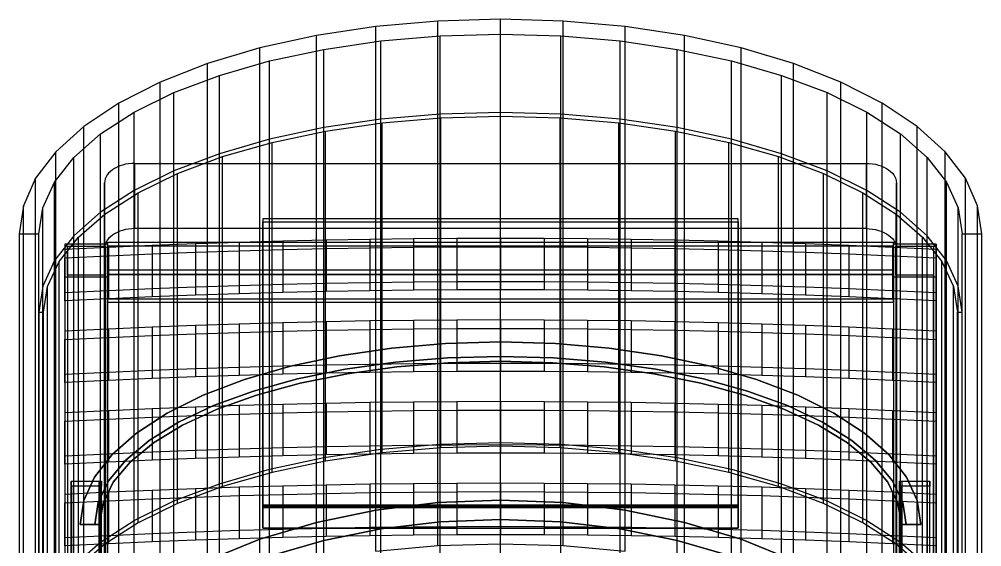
# Model space of a CAD drawing. Header units: millimetres. Extents: x -435 to 425, y 6 to 1155.
# Drawn here: x -395 to 395, y 722 to 1155 of the extents above; entities that cross this region are included whole.
import ezdxf

# ---------------------------------------------------------------- set-up
doc = ezdxf.new("R2010")
doc.units = ezdxf.units.MM
for name, color, linetype in [('C1', 7, 'Continuous'), ('C2', 7, 'Continuous'), ('D21', 7, 'Continuous'), ('D22', 7, 'Continuous'), ('D23', 7, 'Continuous'), ('EH0', 7, 'Continuous'), ('EH3', 7, 'Continuous'), ('R010', 7, 'Continuous'), ('R011', 7, 'Continuous'), ('R020', 7, 'Continuous'), ('R1000', 7, 'Continuous'), ('R1001', 7, 'Continuous'), ('R1002', 7, 'Continuous'), ('R1003', 7, 'Continuous'), ('R200', 7, 'Continuous'), ('T00', 7, 'Continuous'), ('T01', 7, 'Continuous')]:
    doc.layers.add(name, color=color, linetype=linetype)

msp = doc.modelspace()

# ---------------------------------------------------------------- linework, layer by layer
at = {"layer": 'C1'}
for points in [[(0, 1154.89), (-51.56, 1153.38)], [(0, 724.22), (0, 1154.89)], [(51.56, 1153.38), (0, 1154.89)], [(-102.23, 1148.88), (-151.16, 1141.47)], [(-51.56, 1153.38), (-102.23, 1148.88)], [(-102.23, 718.21), (-102.23, 1148.88)], [(-51.56, 722.71), (-51.56, 1153.38)], [(51.56, 722.71), (51.56, 1153.38)], [(102.23, 1148.88), (51.56, 1153.38)], [(102.23, 718.21), (102.23, 1148.88)], [(151.16, 1141.47), (102.23, 1148.88)], [(-151.16, 1141.47), (-197.5, 1131.28)], [(-151.16, 710.81), (-151.16, 1141.47)], [(-98.09, 1137.04), (-49.47, 1141.23)], [(-49.47, 1141.23), (0, 1142.63)], [(-49.47, 710.56), (-49.47, 1141.23)], [(0, 711.96), (0, 1142.63)], [(0, 1142.63), (49.47, 1141.23)], [(49.47, 710.56), (49.47, 1141.23)], [(49.47, 1141.23), (98.09, 1137.04)], [(151.16, 710.81), (151.16, 1141.47)], [(197.5, 1131.28), (151.16, 1141.47)], [(-197.5, 1131.28), (-240.46, 1118.48)], [(-197.5, 700.61), (-197.5, 1131.28)], [(-189.5, 1120.67), (-145.04, 1130.15)], [(-145.04, 1130.15), (-98.09, 1137.04)], [(-145.04, 699.48), (-145.04, 1130.15)], [(-98.09, 706.38), (-98.09, 1137.04)], [(98.09, 706.38), (98.09, 1137.04)], [(98.09, 1137.04), (145.04, 1130.15)], [(145.04, 699.48), (145.04, 1130.15)], [(145.04, 1130.15), (189.5, 1120.67)], [(197.5, 700.61), (197.5, 1131.28)], [(240.46, 1118.48), (197.5, 1131.28)], [(-240.46, 1118.48), (-279.31, 1103.28)], [(-240.46, 687.81), (-240.46, 1118.48)], [(-230.72, 1108.75), (-189.5, 1120.67)], [(-189.5, 690), (-189.5, 1120.67)], [(189.5, 690), (189.5, 1120.67)], [(189.5, 1120.67), (230.72, 1108.75)], [(240.46, 687.81), (240.46, 1118.48)], [(279.31, 1103.28), (240.46, 1118.48)], [(-267.99, 1094.61), (-230.72, 1108.75)], [(-230.72, 678.08), (-230.72, 1108.75)], [(230.72, 678.08), (230.72, 1108.75)], [(230.72, 1108.75), (267.99, 1094.61)], [(-279.31, 1103.28), (-313.37, 1085.95)], [(-279.31, 672.61), (-279.31, 1103.28)], [(279.31, 672.61), (279.31, 1103.28)], [(313.37, 1085.95), (279.31, 1103.28)], [(-300.68, 1078.49), (-267.99, 1094.61)], [(-267.99, 663.95), (-267.99, 1094.61)], [(267.99, 663.95), (267.99, 1094.61)], [(267.99, 1094.61), (300.68, 1078.49)], [(-313.37, 1085.95), (-342.08, 1066.79)], [(-313.37, 655.29), (-313.37, 1085.95)], [(313.37, 655.29), (313.37, 1085.95)], [(342.08, 1066.79), (313.37, 1085.95)], [(-328.22, 1060.66), (-300.68, 1078.49)], [(-300.68, 647.82), (-300.68, 1078.49)], [(300.68, 647.82), (300.68, 1078.49)], [(300.68, 1078.49), (328.22, 1060.66)], [(-342.08, 1066.79), (-364.93, 1046.12)], [(-342.08, 636.12), (-342.08, 1066.79)], [(342.08, 636.12), (342.08, 1066.79)], [(364.93, 1046.12), (342.08, 1066.79)], [(-350.15, 1041.43), (-328.22, 1060.66)], [(-328.22, 629.99), (-328.22, 1060.66)], [(328.22, 629.99), (328.22, 1060.66)], [(328.22, 1060.66), (350.15, 1041.43)], [(-364.93, 1046.12), (-381.54, 1024.3)], [(-364.93, 615.45), (-364.93, 1046.12)], [(364.93, 615.45), (364.93, 1046.12)], [(381.54, 1024.3), (364.93, 1046.12)], [(-366.09, 1021.12), (-350.15, 1041.43)], [(-350.15, 610.76), (-350.15, 1041.43)], [(350.15, 610.76), (350.15, 1041.43)], [(350.15, 1041.43), (366.09, 1021.12)], [(-381.54, 1024.3), (-391.62, 1001.69)], [(-381.54, 593.63), (-381.54, 1024.3)], [(-375.76, 1000.09), (-366.09, 1021.12)], [(-366.09, 590.46), (-366.09, 1021.12)], [(366.09, 590.46), (366.09, 1021.12)], [(366.09, 1021.12), (375.76, 1000.09)], [(381.54, 593.63), (381.54, 1024.3)], [(391.62, 1001.69), (381.54, 1024.3)], [(-391.62, 1001.69), (-395, 978.7)], [(-391.62, 571.02), (-391.62, 1001.69)], [(-379, 978.7), (-375.76, 1000.09)], [(-375.76, 569.43), (-375.76, 1000.09)], [(375.76, 569.43), (375.76, 1000.09)], [(375.76, 1000.09), (379, 978.7)], [(391.62, 571.02), (391.62, 1001.69)], [(395, 978.7), (391.62, 1001.69)], [(-395, 978.7), (-395, 548.03)], [(-395, 978.7), (-379, 978.7)], [(-379, 548.03), (-379, 978.7)], [(379, 548.03), (379, 978.7)], [(379, 978.7), (395, 978.7)], [(395, 548.03), (395, 978.7)], [(-102.23, 718.21), (-51.56, 722.71)], [(-51.56, 722.71), (0, 724.22)], [(0, 724.22), (51.56, 722.71)], [(51.56, 722.71), (102.23, 718.21)]]:
    msp.add_lwpolyline(points, dxfattribs=at)
at = {"layer": 'C2'}
for points in [[(0, 760), (-51.56, 757.95)], [(-51.56, 757.95), (0, 760)], [(0, 760), (0, 760)], [(51.56, 757.95), (0, 760)], [(0, 760), (51.56, 757.95)], [(-102.23, 751.82), (-151.16, 741.73)], [(-151.16, 741.73), (-102.23, 751.82)], [(-51.56, 757.95), (-102.23, 751.82)], [(-102.23, 751.82), (-51.56, 757.95)], [(-102.23, 751.82), (-102.23, 751.82)], [(-51.56, 757.95), (-51.56, 757.95)], [(51.56, 757.95), (51.56, 757.95)], [(102.23, 751.82), (51.56, 757.95)], [(51.56, 757.95), (102.23, 751.82)], [(102.23, 751.82), (102.23, 751.82)], [(151.16, 741.73), (102.23, 751.82)], [(102.23, 751.82), (151.16, 741.73)], [(-49.47, 742.08), (0, 744)], [(0, 744), (-49.47, 742.08)], [(0, 744), (0, 744)], [(0, 744), (49.47, 742.08)], [(49.47, 742.08), (0, 744)], [(-151.16, 741.73), (-197.5, 727.85)], [(-197.5, 727.85), (-151.16, 741.73)], [(-151.16, 741.73), (-151.16, 741.73)], [(-145.04, 726.95), (-98.09, 736.37)], [(-98.09, 736.37), (-145.04, 726.95)], [(-98.09, 736.37), (-49.47, 742.08)], [(-49.47, 742.08), (-98.09, 736.37)], [(-98.09, 736.37), (-98.09, 736.37)], [(-49.47, 742.08), (-49.47, 742.08)], [(49.47, 742.08), (49.47, 742.08)], [(49.47, 742.08), (98.09, 736.37)], [(98.09, 736.37), (49.47, 742.08)], [(98.09, 736.37), (98.09, 736.37)], [(98.09, 736.37), (145.04, 726.95)], [(145.04, 726.95), (98.09, 736.37)], [(151.16, 741.73), (151.16, 741.73)], [(197.5, 727.85), (151.16, 741.73)], [(151.16, 741.73), (197.5, 727.85)], [(-197.5, 727.85), (-240.46, 710.4)], [(-240.46, 710.4), (-197.5, 727.85)], [(-197.5, 727.85), (-197.5, 727.85)], [(-189.5, 713.99), (-145.04, 726.95)], [(-145.04, 726.95), (-189.5, 713.99)], [(-145.04, 726.95), (-145.04, 726.95)], [(145.04, 726.95), (145.04, 726.95)], [(145.04, 726.95), (189.5, 713.99)], [(189.5, 713.99), (145.04, 726.95)], [(197.5, 727.85), (197.5, 727.85)], [(240.46, 710.4), (197.5, 727.85)], [(197.5, 727.85), (240.46, 710.4)]]:
    msp.add_lwpolyline(points, dxfattribs=at)
at = {"layer": 'D21'}
for points in [[(-195, 737), (-195, 755)], [(-195, 755), (195, 755)], [(-195, 755), (-195, 737)], [(195, 755), (-195, 755)], [(-195, 755), (-195, 755)], [(195, 755), (195, 737)], [(195, 737), (195, 755)], [(195, 755), (195, 755)], [(195, 737), (-195, 737)], [(-195, 737), (195, 737)], [(-195, 737), (-195, 737)], [(195, 737), (195, 737)]]:
    msp.add_lwpolyline(points, dxfattribs=at)
at = {"layer": 'D22'}
for points in [[(-195, 991), (-195, 756.25)], [(195, 991), (-195, 991)], [(-195, 991), (-195, 988.51)], [(-195, 753.75), (-195, 988.51)], [(-195, 988.51), (195, 988.51)], [(195, 756.25), (195, 991)], [(195, 988.51), (195, 991)], [(195, 988.51), (195, 753.75)], [(-195, 756.25), (195, 756.25)], [(-195, 753.75), (-195, 756.25)], [(195, 753.75), (-195, 753.75)], [(195, 756.25), (195, 753.75)]]:
    msp.add_lwpolyline(points, dxfattribs=at)
at = {"layer": 'D23'}
for points in [[(-89.29, 884.89), (-132.03, 878.58)], [(-132.03, 878.58), (-89.29, 884.89)], [(-45.03, 888.72), (-89.29, 884.89)], [(-89.29, 884.89), (-45.03, 888.72)], [(-89.29, 884.89), (-89.29, 884.89)], [(0, 890), (-45.03, 888.72)], [(-45.03, 888.72), (0, 890)], [(-45.03, 888.72), (-45.03, 888.72)], [(0, 890), (0, 890)], [(45.03, 888.72), (0, 890)], [(0, 890), (45.03, 888.72)], [(45.03, 888.72), (45.03, 888.72)], [(89.29, 884.89), (45.03, 888.72)], [(45.03, 888.72), (89.29, 884.89)], [(89.29, 884.89), (89.29, 884.89)], [(132.03, 878.58), (89.29, 884.89)], [(89.29, 884.89), (132.03, 878.58)], [(-132.03, 878.58), (-172.5, 869.9)], [(-172.5, 869.9), (-132.03, 878.58)], [(-132.03, 878.58), (-132.03, 878.58)], [(-43.47, 876.82), (0, 878)], [(0, 878), (-43.47, 876.82)], [(0, 878), (0, 878)], [(0, 878), (43.47, 876.82)], [(43.47, 876.82), (0, 878)], [(132.03, 878.58), (132.03, 878.58)], [(172.5, 869.9), (132.03, 878.58)], [(132.03, 878.58), (172.5, 869.9)], [(-172.5, 869.9), (-210.02, 859)], [(-210.02, 859), (-172.5, 869.9)], [(-172.5, 869.9), (-172.5, 869.9)], [(-127.43, 867.5), (-86.19, 873.3)], [(-86.19, 873.3), (-127.43, 867.5)], [(-86.19, 873.3), (-43.47, 876.82)], [(-43.47, 876.82), (-86.19, 873.3)], [(-86.19, 873.3), (-86.19, 873.3)], [(-43.47, 876.82), (-43.47, 876.82)], [(43.47, 876.82), (43.47, 876.82)], [(43.47, 876.82), (86.19, 873.3)], [(86.19, 873.3), (43.47, 876.82)], [(86.19, 873.3), (86.19, 873.3)], [(86.19, 873.3), (127.43, 867.5)], [(127.43, 867.5), (86.19, 873.3)], [(172.5, 869.9), (172.5, 869.9)], [(210.02, 859), (172.5, 869.9)], [(172.5, 869.9), (210.02, 859)], [(-166.5, 859.51), (-127.43, 867.5)], [(-127.43, 867.5), (-166.5, 859.51)], [(-127.43, 867.5), (-127.43, 867.5)], [(127.43, 867.5), (127.43, 867.5)], [(127.43, 867.5), (166.5, 859.51)], [(166.5, 859.51), (127.43, 867.5)], [(-210.02, 859), (-243.95, 846.07)], [(-243.95, 846.07), (-210.02, 859)], [(-210.02, 859), (-210.02, 859)], [(-202.72, 849.48), (-166.5, 859.51)], [(-166.5, 859.51), (-202.72, 849.48)], [(-166.5, 859.51), (-166.5, 859.51)], [(166.5, 859.51), (166.5, 859.51)], [(166.5, 859.51), (202.72, 849.48)], [(202.72, 849.48), (166.5, 859.51)], [(210.02, 859), (210.02, 859)], [(243.95, 846.07), (210.02, 859)], [(210.02, 859), (243.95, 846.07)], [(-243.95, 846.07), (-273.71, 831.31)], [(-273.71, 831.31), (-243.95, 846.07)], [(-243.95, 846.07), (-243.95, 846.07)], [(-235.47, 837.58), (-202.72, 849.48)], [(-202.72, 849.48), (-235.47, 837.58)], [(-202.72, 849.48), (-202.72, 849.48)], [(202.72, 849.48), (202.72, 849.48)], [(202.72, 849.48), (235.47, 837.58)], [(235.47, 837.58), (202.72, 849.48)], [(243.95, 846.07), (243.95, 846.07)], [(273.71, 831.31), (243.95, 846.07)], [(243.95, 846.07), (273.71, 831.31)], [(-264.19, 824.01), (-235.47, 837.58)], [(-235.47, 837.58), (-264.19, 824.01)], [(-235.47, 837.58), (-235.47, 837.58)], [(235.47, 837.58), (235.47, 837.58)], [(235.47, 837.58), (264.19, 824.01)], [(264.19, 824.01), (235.47, 837.58)], [(-273.71, 831.31), (-298.78, 815)], [(-298.78, 815), (-273.71, 831.31)], [(-273.71, 831.31), (-273.71, 831.31)], [(273.71, 831.31), (273.71, 831.31)], [(298.78, 815), (273.71, 831.31)], [(273.71, 831.31), (298.78, 815)], [(-288.39, 809), (-264.19, 824.01)], [(-264.19, 824.01), (-288.39, 809)], [(-264.19, 824.01), (-264.19, 824.01)], [(264.19, 824.01), (264.19, 824.01)], [(264.19, 824.01), (288.39, 809)], [(288.39, 809), (264.19, 824.01)], [(-298.78, 815), (-318.74, 797.4)], [(-318.74, 797.4), (-298.78, 815)], [(-298.78, 815), (-298.78, 815)], [(298.78, 815), (298.78, 815)], [(318.74, 797.4), (298.78, 815)], [(298.78, 815), (318.74, 797.4)], [(-307.65, 792.81), (-288.39, 809)], [(-288.39, 809), (-307.65, 792.81)], [(-288.39, 809), (-288.39, 809)], [(288.39, 809), (288.39, 809)], [(288.39, 809), (307.65, 792.81)], [(307.65, 792.81), (288.39, 809)], [(-318.74, 797.4), (-333.24, 778.82)], [(-333.24, 778.82), (-318.74, 797.4)], [(-321.65, 775.72), (-307.65, 792.81)], [(-307.65, 792.81), (-321.65, 775.72)], [(-318.74, 797.4), (-318.74, 797.4)], [(-307.65, 792.81), (-307.65, 792.81)], [(307.65, 792.81), (307.65, 792.81)], [(307.65, 792.81), (321.65, 775.72)], [(321.65, 775.72), (307.65, 792.81)], [(318.74, 797.4), (318.74, 797.4)], [(333.24, 778.82), (318.74, 797.4)], [(318.74, 797.4), (333.24, 778.82)], [(-333.24, 778.82), (-342.05, 759.58)], [(-342.05, 759.58), (-333.24, 778.82)], [(-333.24, 778.82), (-333.24, 778.82)], [(-330.15, 758.01), (-321.65, 775.72)], [(-321.65, 775.72), (-330.15, 758.01)], [(-321.65, 775.72), (-321.65, 775.72)], [(321.65, 775.72), (321.65, 775.72)], [(321.65, 775.72), (330.15, 758.01)], [(330.15, 758.01), (321.65, 775.72)], [(333.24, 778.82), (333.24, 778.82)], [(342.05, 759.58), (333.24, 778.82)], [(333.24, 778.82), (342.05, 759.58)], [(-342.05, 759.58), (-345, 740)], [(-345, 740), (-342.05, 759.58)], [(-342.05, 759.58), (-342.05, 759.58)], [(342.05, 759.58), (342.05, 759.58)], [(345, 740), (342.05, 759.58)], [(342.05, 759.58), (345, 740)], [(-333, 740), (-330.15, 758.01)], [(-330.15, 758.01), (-333, 740)], [(-330.15, 758.01), (-330.15, 758.01)], [(330.15, 758.01), (330.15, 758.01)], [(330.15, 758.01), (333, 740)], [(333, 740), (330.15, 758.01)], [(-345, 740), (-345, 740)], [(-345, 740), (-333, 740)], [(-333, 740), (-345, 740)], [(-333, 740), (-333, 740)], [(333, 740), (333, 740)], [(333, 740), (345, 740)], [(345, 740), (333, 740)], [(345, 740), (345, 740)]]:
    msp.add_lwpolyline(points, dxfattribs=at)
at = {"layer": 'EH0'}
for points in [[(-49.47, 1076.95), (-98.09, 1072.76)], [(0, 1078.35), (-49.47, 1076.95)], [(-49.47, 805.99), (-49.47, 1076.95)], [(-48.95, 1073.91), (0, 1075.29)], [(0, 807.4), (0, 1078.35)], [(49.47, 1076.95), (0, 1078.35)], [(0, 804.33), (0, 1075.29)], [(0, 1075.29), (48.95, 1073.91)], [(49.47, 805.99), (49.47, 1076.95)], [(98.09, 1072.76), (49.47, 1076.95)], [(-98.09, 1072.76), (-145.04, 1065.87)], [(-143.51, 1063.04), (-97.06, 1069.8)], [(-98.09, 801.81), (-98.09, 1072.76)], [(-97.06, 1069.8), (-48.95, 1073.91)], [(-97.06, 798.85), (-97.06, 1069.8)], [(-48.95, 802.95), (-48.95, 1073.91)], [(48.95, 802.95), (48.95, 1073.91)], [(48.95, 1073.91), (97.06, 1069.8)], [(97.06, 798.85), (97.06, 1069.8)], [(97.06, 1069.8), (143.51, 1063.04)], [(98.09, 801.81), (98.09, 1072.76)], [(145.04, 1065.87), (98.09, 1072.76)], [(-145.04, 1065.87), (-189.5, 1056.39)], [(-187.5, 1053.73), (-143.51, 1063.04)], [(-145.04, 794.92), (-145.04, 1065.87)], [(-143.51, 792.09), (-143.51, 1063.04)], [(143.51, 792.09), (143.51, 1063.04)], [(143.51, 1063.04), (187.5, 1053.73)], [(145.04, 794.92), (145.04, 1065.87)], [(189.5, 1056.39), (145.04, 1065.87)], [(-189.5, 1056.39), (-230.72, 1044.47)], [(-228.29, 1042.04), (-187.5, 1053.73)], [(-189.5, 785.43), (-189.5, 1056.39)], [(-187.5, 782.78), (-187.5, 1053.73)], [(187.5, 782.78), (187.5, 1053.73)], [(187.5, 1053.73), (228.29, 1042.04)], [(189.5, 785.43), (189.5, 1056.39)], [(230.72, 1044.47), (189.5, 1056.39)], [(-230.72, 1044.47), (-267.99, 1030.33)], [(-230.72, 773.52), (-230.72, 1044.47)], [(230.72, 773.52), (230.72, 1044.47)], [(267.99, 1030.33), (230.72, 1044.47)], [(-265.17, 1028.17), (-228.29, 1042.04)], [(-228.29, 771.09), (-228.29, 1042.04)], [(228.29, 771.09), (228.29, 1042.04)], [(228.29, 1042.04), (265.17, 1028.17)], [(-267.99, 1030.33), (-300.68, 1014.21)], [(-297.51, 1012.35), (-265.17, 1028.17)], [(-267.99, 759.38), (-267.99, 1030.33)], [(-265.17, 757.21), (-265.17, 1028.17)], [(265.17, 757.21), (265.17, 1028.17)], [(265.17, 1028.17), (297.51, 1012.35)], [(267.99, 759.38), (267.99, 1030.33)], [(300.68, 1014.21), (267.99, 1030.33)], [(-300.68, 1014.21), (-328.22, 996.38)], [(-324.76, 994.85), (-297.51, 1012.35)], [(-300.68, 743.26), (-300.68, 1014.21)], [(-297.51, 741.39), (-297.51, 1012.35)], [(297.51, 741.39), (297.51, 1012.35)], [(297.51, 1012.35), (324.76, 994.85)], [(300.68, 743.26), (300.68, 1014.21)], [(328.22, 996.38), (300.68, 1014.21)], [(-328.22, 996.38), (-350.15, 977.15)], [(-328.22, 725.43), (-328.22, 996.38)], [(328.22, 725.43), (328.22, 996.38)], [(350.15, 977.15), (328.22, 996.38)], [(-346.45, 975.98), (-324.76, 994.85)], [(-324.76, 723.9), (-324.76, 994.85)], [(324.76, 723.9), (324.76, 994.85)], [(324.76, 994.85), (346.45, 975.98)], [(-350.15, 977.15), (-366.09, 956.85)], [(-362.22, 956.05), (-346.45, 975.98)], [(-350.15, 706.2), (-350.15, 977.15)], [(-346.45, 705.02), (-346.45, 975.98)], [(346.45, 705.02), (346.45, 975.98)], [(346.45, 975.98), (362.22, 956.05)], [(350.15, 706.2), (350.15, 977.15)], [(366.09, 956.85), (350.15, 977.15)], [(-366.09, 956.85), (-375.76, 935.81)], [(-371.79, 935.41), (-362.22, 956.05)], [(-366.09, 685.89), (-366.09, 956.85)], [(-362.22, 685.1), (-362.22, 956.05)], [(362.22, 685.1), (362.22, 956.05)], [(362.22, 956.05), (371.79, 935.41)], [(366.09, 685.89), (366.09, 956.85)], [(375.76, 935.81), (366.09, 956.85)], [(-375.76, 935.81), (-379, 914.42)], [(-375.76, 664.86), (-375.76, 935.81)], [(-375, 914.42), (-371.79, 935.41)], [(-371.79, 664.46), (-371.79, 935.41)], [(371.79, 664.46), (371.79, 935.41)], [(371.79, 935.41), (375, 914.42)], [(375.76, 664.86), (375.76, 935.81)], [(379, 914.42), (375.76, 935.81)], [(-379, 914.42), (-379, 643.46)], [(-379, 914.42), (-375, 914.42)], [(-375, 643.46), (-375, 914.42)], [(375, 643.46), (375, 914.42)], [(375, 914.42), (379, 914.42)], [(379, 643.46), (379, 914.42)], [(-98.09, 801.81), (-49.47, 805.99)], [(-49.47, 805.99), (0, 807.4)], [(0, 807.4), (49.47, 805.99)], [(49.47, 805.99), (98.09, 801.81)], [(-145.04, 794.92), (-98.09, 801.81)], [(-97.06, 798.85), (-143.51, 792.09)], [(-48.95, 802.95), (-97.06, 798.85)], [(0, 804.33), (-48.95, 802.95)], [(48.95, 802.95), (0, 804.33)], [(97.06, 798.85), (48.95, 802.95)], [(143.51, 792.09), (97.06, 798.85)], [(98.09, 801.81), (145.04, 794.92)], [(-189.5, 785.43), (-145.04, 794.92)], [(-143.51, 792.09), (-187.5, 782.78)], [(187.5, 782.78), (143.51, 792.09)], [(145.04, 794.92), (189.5, 785.43)], [(-230.72, 773.52), (-189.5, 785.43)], [(-187.5, 782.78), (-228.29, 771.09)], [(228.29, 771.09), (187.5, 782.78)], [(189.5, 785.43), (230.72, 773.52)], [(-267.99, 759.38), (-230.72, 773.52)], [(-228.29, 771.09), (-265.17, 757.21)], [(265.17, 757.21), (228.29, 771.09)], [(230.72, 773.52), (267.99, 759.38)], [(-300.68, 743.26), (-267.99, 759.38)], [(267.99, 759.38), (300.68, 743.26)], [(-265.17, 757.21), (-297.51, 741.39)], [(297.51, 741.39), (265.17, 757.21)], [(-328.22, 725.43), (-300.68, 743.26)], [(300.68, 743.26), (328.22, 725.43)], [(-297.51, 741.39), (-324.76, 723.9)], [(324.76, 723.9), (297.51, 741.39)], [(-350.15, 706.2), (-328.22, 725.43)], [(-324.76, 723.9), (-346.45, 705.02)], [(346.45, 705.02), (324.76, 723.9)], [(328.22, 725.43), (350.15, 706.2)]]:
    msp.add_lwpolyline(points, dxfattribs=at)
at = {"layer": 'EH3'}
for points in [[(0, 878), (-43.47, 876.82)], [(-43.47, 876.82), (0, 878)], [(0, 878), (0, 878)], [(43.47, 876.82), (0, 878)], [(0, 878), (43.47, 876.82)], [(-86.19, 873.3), (-127.43, 867.5)], [(-127.43, 867.5), (-86.19, 873.3)], [(-125.9, 863.8), (-85.15, 869.43)], [(-85.15, 869.43), (-125.9, 863.8)], [(-43.47, 876.82), (-86.19, 873.3)], [(-86.19, 873.3), (-43.47, 876.82)], [(-86.19, 873.3), (-86.19, 873.3)], [(-85.15, 869.43), (-42.94, 872.85)], [(-42.94, 872.85), (-85.15, 869.43)], [(-85.15, 869.43), (-85.15, 869.43)], [(-43.47, 876.82), (-43.47, 876.82)], [(-42.94, 872.85), (0, 874)], [(0, 874), (-42.94, 872.85)], [(-42.94, 872.85), (-42.94, 872.85)], [(0, 874), (0, 874)], [(0, 874), (42.94, 872.85)], [(42.94, 872.85), (0, 874)], [(42.94, 872.85), (42.94, 872.85)], [(42.94, 872.85), (85.15, 869.43)], [(85.15, 869.43), (42.94, 872.85)], [(43.47, 876.82), (43.47, 876.82)], [(86.19, 873.3), (43.47, 876.82)], [(43.47, 876.82), (86.19, 873.3)], [(85.15, 869.43), (85.15, 869.43)], [(85.15, 869.43), (125.9, 863.8)], [(125.9, 863.8), (85.15, 869.43)], [(86.19, 873.3), (86.19, 873.3)], [(127.43, 867.5), (86.19, 873.3)], [(86.19, 873.3), (127.43, 867.5)], [(-127.43, 867.5), (-166.5, 859.51)], [(-166.5, 859.51), (-127.43, 867.5)], [(-164.5, 856.05), (-125.9, 863.8)], [(-125.9, 863.8), (-164.5, 856.05)], [(-127.43, 867.5), (-127.43, 867.5)], [(-125.9, 863.8), (-125.9, 863.8)], [(125.9, 863.8), (125.9, 863.8)], [(125.9, 863.8), (164.5, 856.05)], [(164.5, 856.05), (125.9, 863.8)], [(127.43, 867.5), (127.43, 867.5)], [(166.5, 859.51), (127.43, 867.5)], [(127.43, 867.5), (166.5, 859.51)], [(-166.5, 859.51), (-202.72, 849.48)], [(-202.72, 849.48), (-166.5, 859.51)], [(-200.28, 846.31), (-164.5, 856.05)], [(-164.5, 856.05), (-200.28, 846.31)], [(-166.5, 859.51), (-166.5, 859.51)], [(-164.5, 856.05), (-164.5, 856.05)], [(164.5, 856.05), (164.5, 856.05)], [(164.5, 856.05), (200.28, 846.31)], [(200.28, 846.31), (164.5, 856.05)], [(166.5, 859.51), (166.5, 859.51)], [(202.72, 849.48), (166.5, 859.51)], [(166.5, 859.51), (202.72, 849.48)], [(-202.72, 849.48), (-235.47, 837.58)], [(-235.47, 837.58), (-202.72, 849.48)], [(-232.64, 834.75), (-200.28, 846.31)], [(-200.28, 846.31), (-232.64, 834.75)], [(-202.72, 849.48), (-202.72, 849.48)], [(-200.28, 846.31), (-200.28, 846.31)], [(200.28, 846.31), (200.28, 846.31)], [(200.28, 846.31), (232.64, 834.75)], [(232.64, 834.75), (200.28, 846.31)], [(202.72, 849.48), (202.72, 849.48)], [(235.47, 837.58), (202.72, 849.48)], [(202.72, 849.48), (235.47, 837.58)], [(-235.47, 837.58), (-264.19, 824.01)], [(-264.19, 824.01), (-235.47, 837.58)], [(-235.47, 837.58), (-235.47, 837.58)], [(235.47, 837.58), (235.47, 837.58)], [(264.19, 824.01), (235.47, 837.58)], [(235.47, 837.58), (264.19, 824.01)], [(-261.01, 821.57), (-232.64, 834.75)], [(-232.64, 834.75), (-261.01, 821.57)], [(-232.64, 834.75), (-232.64, 834.75)], [(232.64, 834.75), (232.64, 834.75)], [(232.64, 834.75), (261.01, 821.57)], [(261.01, 821.57), (232.64, 834.75)], [(-264.19, 824.01), (-288.39, 809)], [(-288.39, 809), (-264.19, 824.01)], [(-264.19, 824.01), (-264.19, 824.01)], [(264.19, 824.01), (264.19, 824.01)], [(288.39, 809), (264.19, 824.01)], [(264.19, 824.01), (288.39, 809)], [(-284.92, 807), (-261.01, 821.57)], [(-261.01, 821.57), (-284.92, 807)], [(-261.01, 821.57), (-261.01, 821.57)], [(261.01, 821.57), (261.01, 821.57)], [(261.01, 821.57), (284.92, 807)], [(284.92, 807), (261.01, 821.57)], [(-288.39, 809), (-307.65, 792.81)], [(-307.65, 792.81), (-288.39, 809)], [(-303.96, 791.28), (-284.92, 807)], [(-284.92, 807), (-303.96, 791.28)], [(-288.39, 809), (-288.39, 809)], [(-284.92, 807), (-284.92, 807)], [(284.92, 807), (284.92, 807)], [(284.92, 807), (303.96, 791.28)], [(303.96, 791.28), (284.92, 807)], [(288.39, 809), (288.39, 809)], [(307.65, 792.81), (288.39, 809)], [(288.39, 809), (307.65, 792.81)], [(-307.65, 792.81), (-321.65, 775.72)], [(-321.65, 775.72), (-307.65, 792.81)], [(-317.79, 774.68), (-303.96, 791.28)], [(-303.96, 791.28), (-317.79, 774.68)], [(-307.65, 792.81), (-307.65, 792.81)], [(-303.96, 791.28), (-303.96, 791.28)], [(303.96, 791.28), (303.96, 791.28)], [(303.96, 791.28), (317.79, 774.68)], [(317.79, 774.68), (303.96, 791.28)], [(307.65, 792.81), (307.65, 792.81)], [(321.65, 775.72), (307.65, 792.81)], [(307.65, 792.81), (321.65, 775.72)], [(-321.65, 775.72), (-330.15, 758.01)], [(-330.15, 758.01), (-321.65, 775.72)], [(-326.19, 757.49), (-317.79, 774.68)], [(-317.79, 774.68), (-326.19, 757.49)], [(-321.65, 775.72), (-321.65, 775.72)], [(-317.79, 774.68), (-317.79, 774.68)], [(317.79, 774.68), (317.79, 774.68)], [(317.79, 774.68), (326.19, 757.49)], [(326.19, 757.49), (317.79, 774.68)], [(321.65, 775.72), (321.65, 775.72)], [(330.15, 758.01), (321.65, 775.72)], [(321.65, 775.72), (330.15, 758.01)], [(-330.15, 758.01), (-333, 740)], [(-333, 740), (-330.15, 758.01)], [(-330.15, 758.01), (-330.15, 758.01)], [(-329, 740), (-326.19, 757.49)], [(-326.19, 757.49), (-329, 740)], [(-326.19, 757.49), (-326.19, 757.49)], [(326.19, 757.49), (326.19, 757.49)], [(326.19, 757.49), (329, 740)], [(329, 740), (326.19, 757.49)], [(330.15, 758.01), (330.15, 758.01)], [(333, 740), (330.15, 758.01)], [(330.15, 758.01), (333, 740)], [(-333, 740), (-333, 740)], [(-333, 740), (-329, 740)], [(-329, 740), (-333, 740)], [(-329, 740), (-329, 740)], [(329, 740), (329, 740)], [(329, 740), (333, 740)], [(333, 740), (329, 740)], [(333, 740), (333, 740)]]:
    msp.add_lwpolyline(points, dxfattribs=at)
at = {"layer": 'R010'}
for points in [[(-357.5, 970.13), (-357.5, 443.05)], [(-322.5, 970.13), (-357.5, 970.13)], [(-357.5, 970.13), (-357.5, 943.32)], [(-355.5, 968.6), (-355.5, 441.52)], [(-355.5, 944.85), (-355.5, 968.6)], [(-355.5, 968.6), (-324.5, 968.6)], [(-324.5, 968.6), (-324.5, 441.52)], [(-324.5, 968.6), (-324.5, 944.85)], [(-322.5, 970.13), (-322.5, 443.05)], [(-322.5, 943.32), (-322.5, 970.13)], [(-357.5, 943.32), (-357.5, 416.24)], [(-357.5, 943.32), (-322.5, 943.32)], [(-355.5, 944.85), (-355.5, 417.77)], [(-324.5, 944.85), (-355.5, 944.85)], [(-324.5, 417.77), (-324.5, 944.85)], [(-322.5, 416.24), (-322.5, 943.32)]]:
    msp.add_lwpolyline(points, dxfattribs=at)
at = {"layer": 'R011'}
for points in [[(322.5, 970.13), (322.5, 443.05)], [(357.5, 970.13), (322.5, 970.13)], [(322.5, 970.13), (322.5, 943.32)], [(324.5, 968.6), (324.5, 441.52)], [(324.5, 944.85), (324.5, 968.6)], [(324.5, 968.6), (355.5, 968.6)], [(355.5, 968.6), (355.5, 441.52)], [(355.5, 968.6), (355.5, 944.85)], [(357.5, 970.13), (357.5, 443.05)], [(357.5, 943.32), (357.5, 970.13)], [(322.5, 943.32), (322.5, 416.24)], [(322.5, 943.32), (357.5, 943.32)], [(324.5, 944.85), (324.5, 417.77)], [(355.5, 944.85), (324.5, 944.85)], [(355.5, 417.77), (355.5, 944.85)], [(357.5, 416.24), (357.5, 943.32)]]:
    msp.add_lwpolyline(points, dxfattribs=at)
at = {"layer": 'R020'}
for points in [[(-322.5, 971.74), (322.5, 971.74)], [(-322.5, 944.93), (-322.5, 971.74)], [(-322.5, 971.74), (-322.5, 949.24)], [(322.5, 971.74), (322.5, 944.93)], [(322.5, 949.24), (322.5, 971.74)], [(-322.5, 968.92), (322.5, 968.92)], [(-322.5, 949), (-322.5, 968.92)], [(-322.5, 968.92), (-322.5, 945.18)], [(322.5, 968.92), (322.5, 949)], [(322.5, 945.18), (322.5, 968.92)], [(-322.5, 949.24), (322.5, 949.24)], [(-322.5, 949.24), (-322.5, 922.43)], [(-322.5, 949), (322.5, 949)], [(-322.5, 925.25), (-322.5, 949)], [(322.5, 922.43), (322.5, 949.24)], [(322.5, 949), (322.5, 925.25)], [(322.5, 945.18), (-322.5, 945.18)], [(-322.5, 945.18), (-322.5, 925.25)], [(322.5, 944.93), (-322.5, 944.93)], [(-322.5, 922.43), (-322.5, 944.93)], [(322.5, 925.25), (322.5, 945.18)], [(322.5, 944.93), (322.5, 922.43)], [(-322.5, 925.25), (322.5, 925.25)], [(-322.5, 922.43), (322.5, 922.43)]]:
    msp.add_lwpolyline(points, dxfattribs=at)
at = {"layer": 'R1000'}
for points in [[(-178.75, 972.67), (-214.5, 971.66)], [(-143, 973.5), (-178.75, 972.67)], [(-178.75, 972.67), (-178.75, 937.32)], [(-107.25, 974.14), (-143, 973.5)], [(-143, 973.5), (-143, 938.15)], [(-71.5, 974.6), (-107.25, 974.14)], [(-107.25, 974.14), (-107.25, 938.79)], [(-35.75, 974.88), (-71.5, 974.6)], [(-71.5, 974.6), (-71.5, 939.25)], [(0, 974.97), (-35.75, 974.88)], [(-35.75, 974.88), (-35.75, 939.53)], [(0, 974.97), (0, 939.62)], [(35.75, 974.88), (0, 974.97)], [(35.75, 974.88), (35.75, 939.53)], [(71.5, 974.6), (35.75, 974.88)], [(71.5, 974.6), (71.5, 939.25)], [(107.25, 974.14), (71.5, 974.6)], [(107.25, 974.14), (107.25, 938.79)], [(143, 973.5), (107.25, 974.14)], [(143, 973.5), (143, 938.15)], [(178.75, 972.67), (143, 973.5)], [(178.75, 972.67), (178.75, 937.32)], [(214.5, 971.66), (178.75, 972.67)], [(-321.75, 967.53), (-357.5, 965.78)], [(-357.5, 965.78), (-357.5, 930.43)], [(-357.5, 965.78), (-357.5, 958.88)], [(-286, 969.09), (-321.75, 967.53)], [(-321.75, 967.53), (-321.75, 932.17)], [(-250.25, 970.47), (-286, 969.09)], [(-286, 969.09), (-286, 933.74)], [(-214.5, 971.66), (-250.25, 970.47)], [(-250.25, 970.47), (-250.25, 935.11)], [(-250.25, 963.57), (-214.5, 964.77)], [(-214.5, 971.66), (-214.5, 936.31)], [(-214.5, 964.77), (-178.75, 965.78)], [(-214.5, 964.77), (-214.5, 929.41)], [(-178.75, 965.78), (-143, 966.61)], [(-178.75, 965.78), (-178.75, 930.43)], [(-143, 966.61), (-107.25, 967.25)], [(-143, 966.61), (-143, 931.25)], [(-107.25, 967.25), (-71.5, 967.71)], [(-107.25, 967.25), (-107.25, 931.9)], [(-71.5, 967.71), (-35.75, 967.99)], [(-71.5, 967.71), (-71.5, 932.36)], [(-35.75, 967.99), (0, 968.08)], [(-35.75, 967.99), (-35.75, 932.63)], [(0, 968.08), (0, 932.72)], [(0, 968.08), (35.75, 967.99)], [(35.75, 967.99), (35.75, 932.63)], [(35.75, 967.99), (71.5, 967.71)], [(71.5, 967.71), (71.5, 932.36)], [(71.5, 967.71), (107.25, 967.25)], [(107.25, 967.25), (107.25, 931.9)], [(107.25, 967.25), (143, 966.61)], [(143, 966.61), (143, 931.25)], [(143, 966.61), (178.75, 965.78)], [(178.75, 965.78), (178.75, 930.43)], [(178.75, 965.78), (214.5, 964.77)], [(214.5, 971.66), (214.5, 936.31)], [(250.25, 970.47), (214.5, 971.66)], [(214.5, 964.77), (214.5, 929.41)], [(214.5, 964.77), (250.25, 963.57)], [(250.25, 970.47), (250.25, 935.11)], [(286, 969.09), (250.25, 970.47)], [(286, 969.09), (286, 933.74)], [(321.75, 967.53), (286, 969.09)], [(321.75, 967.53), (321.75, 932.17)], [(357.5, 965.78), (321.75, 967.53)], [(357.5, 965.78), (357.5, 930.43)], [(357.5, 958.88), (357.5, 965.78)], [(-357.5, 958.88), (-321.75, 960.63)], [(-357.5, 923.53), (-357.5, 958.88)], [(-321.75, 960.63), (-286, 962.19)], [(-321.75, 960.63), (-321.75, 925.28)], [(-286, 962.19), (-250.25, 963.57)], [(-286, 962.19), (-286, 926.84)], [(-250.25, 963.57), (-250.25, 928.22)], [(250.25, 963.57), (250.25, 928.22)], [(250.25, 963.57), (286, 962.19)], [(286, 962.19), (286, 926.84)], [(286, 962.19), (321.75, 960.63)], [(321.75, 960.63), (321.75, 925.28)], [(321.75, 960.63), (357.5, 958.88)], [(357.5, 958.88), (357.5, 923.53)], [(-321.75, 932.17), (-286, 933.74)], [(-286, 933.74), (-250.25, 935.11)], [(-250.25, 935.11), (-214.5, 936.31)], [(-214.5, 936.31), (-178.75, 937.32)], [(-178.75, 937.32), (-143, 938.15)], [(-143, 938.15), (-107.25, 938.79)], [(-107.25, 938.79), (-71.5, 939.25)], [(-71.5, 932.36), (-107.25, 931.9)], [(-71.5, 939.25), (-35.75, 939.53)], [(-35.75, 932.63), (-71.5, 932.36)], [(-35.75, 939.53), (0, 939.62)], [(0, 932.72), (-35.75, 932.63)], [(0, 939.62), (35.75, 939.53)], [(35.75, 932.63), (0, 932.72)], [(35.75, 939.53), (71.5, 939.25)], [(71.5, 932.36), (35.75, 932.63)], [(71.5, 939.25), (107.25, 938.79)], [(107.25, 931.9), (71.5, 932.36)], [(107.25, 938.79), (143, 938.15)], [(143, 938.15), (178.75, 937.32)], [(178.75, 937.32), (214.5, 936.31)], [(214.5, 936.31), (250.25, 935.11)], [(250.25, 935.11), (286, 933.74)], [(286, 933.74), (321.75, 932.17)], [(-357.5, 930.43), (-321.75, 932.17)], [(-357.5, 923.53), (-357.5, 930.43)], [(-321.75, 925.28), (-357.5, 923.53)], [(-286, 926.84), (-321.75, 925.28)], [(-250.25, 928.22), (-286, 926.84)], [(-214.5, 929.41), (-250.25, 928.22)], [(-178.75, 930.43), (-214.5, 929.41)], [(-143, 931.25), (-178.75, 930.43)], [(-107.25, 931.9), (-143, 931.25)], [(143, 931.25), (107.25, 931.9)], [(178.75, 930.43), (143, 931.25)], [(214.5, 929.41), (178.75, 930.43)], [(250.25, 928.22), (214.5, 929.41)], [(286, 926.84), (250.25, 928.22)], [(321.75, 925.28), (286, 926.84)], [(321.75, 932.17), (357.5, 930.43)], [(357.5, 923.53), (321.75, 925.28)], [(357.5, 930.43), (357.5, 923.53)]]:
    msp.add_lwpolyline(points, dxfattribs=at)
at = {"layer": 'R1001'}
for points in [[(-286, 902.05), (-321.75, 900.49)], [(-250.25, 903.43), (-286, 902.05)], [(-286, 902.05), (-286, 866.7)], [(-214.5, 904.63), (-250.25, 903.43)], [(-250.25, 903.43), (-250.25, 868.08)], [(-178.75, 905.64), (-214.5, 904.63)], [(-214.5, 904.63), (-214.5, 869.28)], [(-143, 906.47), (-178.75, 905.64)], [(-178.75, 905.64), (-178.75, 870.29)], [(-107.25, 907.11), (-143, 906.47)], [(-143, 906.47), (-143, 871.11)], [(-71.5, 907.57), (-107.25, 907.11)], [(-107.25, 907.11), (-107.25, 871.76)], [(-107.25, 900.22), (-71.5, 900.68)], [(-35.75, 907.85), (-71.5, 907.57)], [(-71.5, 907.57), (-71.5, 872.22)], [(-71.5, 900.68), (-35.75, 900.95)], [(-71.5, 900.68), (-71.5, 865.32)], [(0, 907.94), (-35.75, 907.85)], [(-35.75, 907.85), (-35.75, 872.49)], [(-35.75, 900.95), (0, 901.04)], [(-35.75, 900.95), (-35.75, 865.6)], [(0, 907.94), (0, 872.58)], [(35.75, 907.85), (0, 907.94)], [(0, 901.04), (0, 865.69)], [(0, 901.04), (35.75, 900.95)], [(35.75, 907.85), (35.75, 872.49)], [(71.5, 907.57), (35.75, 907.85)], [(35.75, 900.95), (35.75, 865.6)], [(35.75, 900.95), (71.5, 900.68)], [(71.5, 907.57), (71.5, 872.22)], [(107.25, 907.11), (71.5, 907.57)], [(71.5, 900.68), (71.5, 865.32)], [(71.5, 900.68), (107.25, 900.22)], [(107.25, 907.11), (107.25, 871.76)], [(143, 906.47), (107.25, 907.11)], [(143, 906.47), (143, 871.11)], [(178.75, 905.64), (143, 906.47)], [(178.75, 905.64), (178.75, 870.29)], [(214.5, 904.63), (178.75, 905.64)], [(214.5, 904.63), (214.5, 869.28)], [(250.25, 903.43), (214.5, 904.63)], [(250.25, 903.43), (250.25, 868.08)], [(286, 902.05), (250.25, 903.43)], [(286, 902.05), (286, 866.7)], [(321.75, 900.49), (286, 902.05)], [(-321.75, 900.49), (-357.5, 898.75)], [(-357.5, 898.75), (-357.5, 863.39)], [(-357.5, 898.75), (-357.5, 891.85)], [(-357.5, 891.85), (-321.75, 893.6)], [(-321.75, 900.49), (-321.75, 865.14)], [(-321.75, 893.6), (-286, 895.16)], [(-321.75, 893.6), (-321.75, 858.24)], [(-286, 895.16), (-250.25, 896.54)], [(-286, 895.16), (-286, 859.81)], [(-250.25, 896.54), (-214.5, 897.73)], [(-250.25, 896.54), (-250.25, 861.19)], [(-214.5, 897.73), (-178.75, 898.75)], [(-214.5, 897.73), (-214.5, 862.38)], [(-178.75, 898.75), (-143, 899.57)], [(-178.75, 898.75), (-178.75, 863.39)], [(-143, 899.57), (-107.25, 900.22)], [(-143, 899.57), (-143, 864.22)], [(-107.25, 900.22), (-107.25, 864.86)], [(107.25, 900.22), (107.25, 864.86)], [(107.25, 900.22), (143, 899.57)], [(143, 899.57), (143, 864.22)], [(143, 899.57), (178.75, 898.75)], [(178.75, 898.75), (178.75, 863.39)], [(178.75, 898.75), (214.5, 897.73)], [(214.5, 897.73), (214.5, 862.38)], [(214.5, 897.73), (250.25, 896.54)], [(250.25, 896.54), (250.25, 861.19)], [(250.25, 896.54), (286, 895.16)], [(286, 895.16), (286, 859.81)], [(286, 895.16), (321.75, 893.6)], [(321.75, 900.49), (321.75, 865.14)], [(357.5, 898.75), (321.75, 900.49)], [(321.75, 893.6), (321.75, 858.24)], [(321.75, 893.6), (357.5, 891.85)], [(357.5, 898.75), (357.5, 863.39)], [(357.5, 891.85), (357.5, 898.75)], [(-357.5, 856.5), (-357.5, 891.85)], [(357.5, 891.85), (357.5, 856.5)], [(-250.25, 868.08), (-214.5, 869.28)], [(-214.5, 869.28), (-178.75, 870.29)], [(-178.75, 870.29), (-143, 871.11)], [(-143, 871.11), (-107.25, 871.76)], [(-107.25, 871.76), (-71.5, 872.22)], [(-71.5, 872.22), (-35.75, 872.49)], [(-35.75, 872.49), (0, 872.58)], [(0, 872.58), (35.75, 872.49)], [(35.75, 872.49), (71.5, 872.22)], [(71.5, 872.22), (107.25, 871.76)], [(107.25, 871.76), (143, 871.11)], [(143, 871.11), (178.75, 870.29)], [(178.75, 870.29), (214.5, 869.28)], [(214.5, 869.28), (250.25, 868.08)], [(-357.5, 863.39), (-321.75, 865.14)], [(-357.5, 856.5), (-357.5, 863.39)], [(-321.75, 865.14), (-286, 866.7)], [(-286, 866.7), (-250.25, 868.08)], [(-250.25, 861.19), (-286, 859.81)], [(-214.5, 862.38), (-250.25, 861.19)], [(-178.75, 863.39), (-214.5, 862.38)], [(-143, 864.22), (-178.75, 863.39)], [(-107.25, 864.86), (-143, 864.22)], [(-71.5, 865.32), (-107.25, 864.86)], [(-35.75, 865.6), (-71.5, 865.32)], [(0, 865.69), (-35.75, 865.6)], [(35.75, 865.6), (0, 865.69)], [(71.5, 865.32), (35.75, 865.6)], [(107.25, 864.86), (71.5, 865.32)], [(143, 864.22), (107.25, 864.86)], [(178.75, 863.39), (143, 864.22)], [(214.5, 862.38), (178.75, 863.39)], [(250.25, 861.19), (214.5, 862.38)], [(250.25, 868.08), (286, 866.7)], [(286, 859.81), (250.25, 861.19)], [(286, 866.7), (321.75, 865.14)], [(321.75, 865.14), (357.5, 863.39)], [(357.5, 863.39), (357.5, 856.5)], [(-321.75, 858.24), (-357.5, 856.5)], [(-286, 859.81), (-321.75, 858.24)], [(321.75, 858.24), (286, 859.81)], [(357.5, 856.5), (321.75, 858.24)]]:
    msp.add_lwpolyline(points, dxfattribs=at)
at = {"layer": 'R1002'}
for points in [[(-214.5, 837.6), (-250.25, 836.4)], [(-178.75, 838.61), (-214.5, 837.6)], [(-214.5, 837.6), (-214.5, 802.24)], [(-143, 839.43), (-178.75, 838.61)], [(-178.75, 838.61), (-178.75, 803.25)], [(-107.25, 840.08), (-143, 839.43)], [(-143, 839.43), (-143, 804.08)], [(-71.5, 840.54), (-107.25, 840.08)], [(-107.25, 840.08), (-107.25, 804.72)], [(-35.75, 840.81), (-71.5, 840.54)], [(-71.5, 840.54), (-71.5, 805.18)], [(0, 840.9), (-35.75, 840.81)], [(-35.75, 840.81), (-35.75, 805.46)], [(0, 840.9), (0, 805.55)], [(35.75, 840.81), (0, 840.9)], [(35.75, 840.81), (35.75, 805.46)], [(71.5, 840.54), (35.75, 840.81)], [(71.5, 840.54), (71.5, 805.18)], [(107.25, 840.08), (71.5, 840.54)], [(107.25, 840.08), (107.25, 804.72)], [(143, 839.43), (107.25, 840.08)], [(143, 839.43), (143, 804.08)], [(178.75, 838.61), (143, 839.43)], [(178.75, 838.61), (178.75, 803.25)], [(214.5, 837.6), (178.75, 838.61)], [(214.5, 837.6), (214.5, 802.24)], [(250.25, 836.4), (214.5, 837.6)], [(-321.75, 833.46), (-357.5, 831.71)], [(-357.5, 831.71), (-357.5, 796.36)], [(-357.5, 831.71), (-357.5, 824.82)], [(-286, 835.02), (-321.75, 833.46)], [(-321.75, 833.46), (-321.75, 798.11)], [(-250.25, 836.4), (-286, 835.02)], [(-286, 835.02), (-286, 799.67)], [(-286, 828.13), (-250.25, 829.51)], [(-250.25, 836.4), (-250.25, 801.05)], [(-250.25, 829.51), (-214.5, 830.7)], [(-250.25, 829.51), (-250.25, 794.15)], [(-214.5, 830.7), (-178.75, 831.71)], [(-214.5, 830.7), (-214.5, 795.35)], [(-178.75, 831.71), (-143, 832.54)], [(-178.75, 831.71), (-178.75, 796.36)], [(-143, 832.54), (-107.25, 833.18)], [(-143, 832.54), (-143, 797.19)], [(-107.25, 833.18), (-71.5, 833.64)], [(-107.25, 833.18), (-107.25, 797.83)], [(-71.5, 833.64), (-35.75, 833.92)], [(-71.5, 833.64), (-71.5, 798.29)], [(-35.75, 833.92), (0, 834.01)], [(-35.75, 833.92), (-35.75, 798.56)], [(0, 834.01), (0, 798.66)], [(0, 834.01), (35.75, 833.92)], [(35.75, 833.92), (35.75, 798.56)], [(35.75, 833.92), (71.5, 833.64)], [(71.5, 833.64), (71.5, 798.29)], [(71.5, 833.64), (107.25, 833.18)], [(107.25, 833.18), (107.25, 797.83)], [(107.25, 833.18), (143, 832.54)], [(143, 832.54), (143, 797.19)], [(143, 832.54), (178.75, 831.71)], [(178.75, 831.71), (178.75, 796.36)], [(178.75, 831.71), (214.5, 830.7)], [(214.5, 830.7), (214.5, 795.35)], [(214.5, 830.7), (250.25, 829.51)], [(250.25, 836.4), (250.25, 801.05)], [(286, 835.02), (250.25, 836.4)], [(250.25, 829.51), (250.25, 794.15)], [(250.25, 829.51), (286, 828.13)], [(286, 835.02), (286, 799.67)], [(321.75, 833.46), (286, 835.02)], [(321.75, 833.46), (321.75, 798.11)], [(357.5, 831.71), (321.75, 833.46)], [(357.5, 831.71), (357.5, 796.36)], [(357.5, 824.82), (357.5, 831.71)], [(-357.5, 824.82), (-321.75, 826.56)], [(-357.5, 789.46), (-357.5, 824.82)], [(-321.75, 826.56), (-286, 828.13)], [(-321.75, 826.56), (-321.75, 791.21)], [(-286, 828.13), (-286, 792.77)], [(286, 828.13), (286, 792.77)], [(286, 828.13), (321.75, 826.56)], [(321.75, 826.56), (321.75, 791.21)], [(321.75, 826.56), (357.5, 824.82)], [(357.5, 824.82), (357.5, 789.46)], [(-357.5, 796.36), (-321.75, 798.11)], [(-321.75, 798.11), (-286, 799.67)], [(-286, 799.67), (-250.25, 801.05)], [(-250.25, 801.05), (-214.5, 802.24)], [(-214.5, 802.24), (-178.75, 803.25)], [(-178.75, 803.25), (-143, 804.08)], [(-143, 804.08), (-107.25, 804.72)], [(-107.25, 804.72), (-71.5, 805.18)], [(-71.5, 798.29), (-107.25, 797.83)], [(-71.5, 805.18), (-35.75, 805.46)], [(-35.75, 798.56), (-71.5, 798.29)], [(-35.75, 805.46), (0, 805.55)], [(0, 798.66), (-35.75, 798.56)], [(0, 805.55), (35.75, 805.46)], [(35.75, 798.56), (0, 798.66)], [(35.75, 805.46), (71.5, 805.18)], [(71.5, 798.29), (35.75, 798.56)], [(71.5, 805.18), (107.25, 804.72)], [(107.25, 797.83), (71.5, 798.29)], [(107.25, 804.72), (143, 804.08)], [(143, 804.08), (178.75, 803.25)], [(178.75, 803.25), (214.5, 802.24)], [(214.5, 802.24), (250.25, 801.05)], [(250.25, 801.05), (286, 799.67)], [(286, 799.67), (321.75, 798.11)], [(321.75, 798.11), (357.5, 796.36)], [(-357.5, 789.46), (-357.5, 796.36)], [(-321.75, 791.21), (-357.5, 789.46)], [(-286, 792.77), (-321.75, 791.21)], [(-250.25, 794.15), (-286, 792.77)], [(-214.5, 795.35), (-250.25, 794.15)], [(-178.75, 796.36), (-214.5, 795.35)], [(-143, 797.19), (-178.75, 796.36)], [(-107.25, 797.83), (-143, 797.19)], [(143, 797.19), (107.25, 797.83)], [(178.75, 796.36), (143, 797.19)], [(214.5, 795.35), (178.75, 796.36)], [(250.25, 794.15), (214.5, 795.35)], [(286, 792.77), (250.25, 794.15)], [(321.75, 791.21), (286, 792.77)], [(357.5, 789.46), (321.75, 791.21)], [(357.5, 796.36), (357.5, 789.46)]]:
    msp.add_lwpolyline(points, dxfattribs=at)
at = {"layer": 'R1003'}
for points in [[(-321.75, 766.42), (-357.5, 764.68)], [(-286, 767.99), (-321.75, 766.42)], [(-321.75, 766.42), (-321.75, 731.07)], [(-250.25, 769.37), (-286, 767.99)], [(-286, 767.99), (-286, 732.63)], [(-214.5, 770.56), (-250.25, 769.37)], [(-250.25, 769.37), (-250.25, 734.01)], [(-178.75, 771.57), (-214.5, 770.56)], [(-214.5, 770.56), (-214.5, 735.21)], [(-143, 772.4), (-178.75, 771.57)], [(-178.75, 771.57), (-178.75, 736.22)], [(-107.25, 773.04), (-143, 772.4)], [(-143, 772.4), (-143, 737.05)], [(-71.5, 773.5), (-107.25, 773.04)], [(-107.25, 773.04), (-107.25, 737.69)], [(-107.25, 766.15), (-71.5, 766.61)], [(-35.75, 773.78), (-71.5, 773.5)], [(-71.5, 773.5), (-71.5, 738.15)], [(-71.5, 766.61), (-35.75, 766.88)], [(-71.5, 766.61), (-71.5, 731.26)], [(0, 773.87), (-35.75, 773.78)], [(-35.75, 773.78), (-35.75, 738.43)], [(-35.75, 766.88), (0, 766.98)], [(-35.75, 766.88), (-35.75, 731.53)], [(0, 773.87), (0, 738.52)], [(35.75, 773.78), (0, 773.87)], [(0, 766.98), (0, 731.62)], [(0, 766.98), (35.75, 766.88)], [(35.75, 773.78), (35.75, 738.43)], [(71.5, 773.5), (35.75, 773.78)], [(35.75, 766.88), (35.75, 731.53)], [(35.75, 766.88), (71.5, 766.61)], [(71.5, 773.5), (71.5, 738.15)], [(107.25, 773.04), (71.5, 773.5)], [(71.5, 766.61), (71.5, 731.26)], [(71.5, 766.61), (107.25, 766.15)], [(107.25, 773.04), (107.25, 737.69)], [(143, 772.4), (107.25, 773.04)], [(143, 772.4), (143, 737.05)], [(178.75, 771.57), (143, 772.4)], [(178.75, 771.57), (178.75, 736.22)], [(214.5, 770.56), (178.75, 771.57)], [(214.5, 770.56), (214.5, 735.21)], [(250.25, 769.37), (214.5, 770.56)], [(250.25, 769.37), (250.25, 734.01)], [(286, 767.99), (250.25, 769.37)], [(286, 767.99), (286, 732.63)], [(321.75, 766.42), (286, 767.99)], [(321.75, 766.42), (321.75, 731.07)], [(357.5, 764.68), (321.75, 766.42)], [(-357.5, 764.68), (-357.5, 729.33)], [(-357.5, 764.68), (-357.5, 757.78)], [(-357.5, 757.78), (-321.75, 759.53)], [(-321.75, 759.53), (-286, 761.09)], [(-321.75, 759.53), (-321.75, 724.18)], [(-286, 761.09), (-250.25, 762.47)], [(-286, 761.09), (-286, 725.74)], [(-250.25, 762.47), (-214.5, 763.67)], [(-250.25, 762.47), (-250.25, 727.12)], [(-214.5, 763.67), (-178.75, 764.68)], [(-214.5, 763.67), (-214.5, 728.31)], [(-178.75, 764.68), (-143, 765.51)], [(-178.75, 764.68), (-178.75, 729.33)], [(-143, 765.51), (-107.25, 766.15)], [(-143, 765.51), (-143, 730.15)], [(-107.25, 766.15), (-107.25, 730.8)], [(107.25, 766.15), (107.25, 730.8)], [(107.25, 766.15), (143, 765.51)], [(143, 765.51), (143, 730.15)], [(143, 765.51), (178.75, 764.68)], [(178.75, 764.68), (178.75, 729.33)], [(178.75, 764.68), (214.5, 763.67)], [(214.5, 763.67), (214.5, 728.31)], [(214.5, 763.67), (250.25, 762.47)], [(250.25, 762.47), (250.25, 727.12)], [(250.25, 762.47), (286, 761.09)], [(286, 761.09), (286, 725.74)], [(286, 761.09), (321.75, 759.53)], [(321.75, 759.53), (321.75, 724.18)], [(321.75, 759.53), (357.5, 757.78)], [(357.5, 764.68), (357.5, 729.33)], [(357.5, 757.78), (357.5, 764.68)], [(-357.5, 722.43), (-357.5, 757.78)], [(357.5, 757.78), (357.5, 722.43)], [(-250.25, 734.01), (-214.5, 735.21)], [(-214.5, 735.21), (-178.75, 736.22)], [(-178.75, 736.22), (-143, 737.05)], [(-143, 737.05), (-107.25, 737.69)], [(-107.25, 737.69), (-71.5, 738.15)], [(-71.5, 738.15), (-35.75, 738.43)], [(-35.75, 738.43), (0, 738.52)], [(0, 738.52), (35.75, 738.43)], [(35.75, 738.43), (71.5, 738.15)], [(71.5, 738.15), (107.25, 737.69)], [(107.25, 737.69), (143, 737.05)], [(143, 737.05), (178.75, 736.22)], [(178.75, 736.22), (214.5, 735.21)], [(214.5, 735.21), (250.25, 734.01)], [(-357.5, 729.33), (-321.75, 731.07)], [(-357.5, 722.43), (-357.5, 729.33)], [(-321.75, 731.07), (-286, 732.63)], [(-286, 732.63), (-250.25, 734.01)], [(-250.25, 727.12), (-286, 725.74)], [(-214.5, 728.31), (-250.25, 727.12)], [(-178.75, 729.33), (-214.5, 728.31)], [(-143, 730.15), (-178.75, 729.33)], [(-107.25, 730.8), (-143, 730.15)], [(-71.5, 731.26), (-107.25, 730.8)], [(-35.75, 731.53), (-71.5, 731.26)], [(0, 731.62), (-35.75, 731.53)], [(35.75, 731.53), (0, 731.62)], [(71.5, 731.26), (35.75, 731.53)], [(107.25, 730.8), (71.5, 731.26)], [(143, 730.15), (107.25, 730.8)], [(178.75, 729.33), (143, 730.15)], [(214.5, 728.31), (178.75, 729.33)], [(250.25, 727.12), (214.5, 728.31)], [(250.25, 734.01), (286, 732.63)], [(286, 725.74), (250.25, 727.12)], [(286, 732.63), (321.75, 731.07)], [(321.75, 731.07), (357.5, 729.33)], [(357.5, 729.33), (357.5, 722.43)], [(-321.75, 724.18), (-357.5, 722.43)], [(-286, 725.74), (-321.75, 724.18)], [(321.75, 724.18), (286, 725.74)], [(357.5, 722.43), (321.75, 724.18)]]:
    msp.add_lwpolyline(points, dxfattribs=at)
at = {"layer": 'R200'}
for points in [[(-300, 1036.55), (-302.61, 1036.46), (-305.2, 1036.19), (-307.73, 1035.76), (-310.17, 1035.16), (-312.5, 1034.39), (-314.69, 1033.48), (-316.73, 1032.42), (-318.58, 1031.23), (-320.23, 1029.92), (-321.65, 1028.51), (-322.84, 1027.01), (-323.78, 1025.44), (-324.45, 1023.82), (-324.86, 1022.16), (-325, 1020.48)], [(-300, 1036.55), (300, 1036.55)], [(-300, 982.92), (-300, 1036.55)], [(300, 1036.55), (300, 982.92)], [(300, 1036.55), (302.61, 1036.46), (305.2, 1036.19), (307.73, 1035.76), (310.17, 1035.16), (312.5, 1034.39), (314.69, 1033.48), (316.73, 1032.42), (318.58, 1031.23), (320.23, 1029.92), (321.65, 1028.51), (322.84, 1027.01), (323.78, 1025.44), (324.45, 1023.82), (324.86, 1022.16), (325, 1020.48)], [(-325, 1020.48), (-325, 519.1)], [(-325, 966.85), (-325, 1020.48)], [(325, 519.1), (325, 1020.48)], [(325, 1020.48), (325, 966.85)], [(-300, 982.92), (-302.61, 982.83), (-305.2, 982.57), (-307.73, 982.14), (-310.17, 981.53), (-312.5, 980.77), (-314.69, 979.85), (-316.73, 978.8), (-318.58, 977.61), (-320.23, 976.3), (-321.65, 974.89), (-322.84, 973.39), (-323.78, 971.82), (-324.45, 970.19), (-324.86, 968.53), (-325, 966.85)], [(300, 982.92), (-300, 982.92)], [(300, 982.92), (302.61, 982.83), (305.2, 982.57), (307.73, 982.14), (310.17, 981.53), (312.5, 980.77), (314.69, 979.85), (316.73, 978.8), (318.58, 977.61), (320.23, 976.3), (321.65, 974.89), (322.84, 973.39), (323.78, 971.82), (324.45, 970.19), (324.86, 968.53), (325, 966.85)], [(-325, 465.48), (-325, 966.85)], [(325, 966.85), (325, 465.48)]]:
    msp.add_lwpolyline(points, dxfattribs=at)
at = {"layer": 'T00'}
for points in [[(-352.5, 775.57), (-352.5, 177.03)], [(-352.5, 771.5), (-352.5, 775.57)], [(-352.5, 775.57), (-327.5, 775.57)], [(-350.5, 775.24), (-350.5, 176.71)], [(-329.5, 775.24), (-350.5, 775.24)], [(-350.5, 775.24), (-350.5, 771.83)], [(-329.5, 176.71), (-329.5, 775.24)], [(-329.5, 771.83), (-329.5, 775.24)], [(-327.5, 177.03), (-327.5, 775.57)], [(-327.5, 775.57), (-327.5, 771.5)], [(-352.5, 172.97), (-352.5, 771.5)], [(-327.5, 771.5), (-352.5, 771.5)], [(-350.5, 173.29), (-350.5, 771.83)], [(-350.5, 771.83), (-329.5, 771.83)], [(-329.5, 173.29), (-329.5, 771.83)], [(-327.5, 172.97), (-327.5, 771.5)]]:
    msp.add_lwpolyline(points, dxfattribs=at)
at = {"layer": 'T01'}
for points in [[(327.5, 775.57), (327.5, 177.03)], [(327.5, 771.5), (327.5, 775.57)], [(327.5, 775.57), (352.5, 775.57)], [(329.5, 775.24), (329.5, 176.71)], [(350.5, 775.24), (329.5, 775.24)], [(329.5, 775.24), (329.5, 771.83)], [(350.5, 176.71), (350.5, 775.24)], [(350.5, 771.83), (350.5, 775.24)], [(352.5, 177.03), (352.5, 775.57)], [(352.5, 775.57), (352.5, 771.5)], [(327.5, 172.97), (327.5, 771.5)], [(352.5, 771.5), (327.5, 771.5)], [(329.5, 173.29), (329.5, 771.83)], [(329.5, 771.83), (350.5, 771.83)], [(350.5, 173.29), (350.5, 771.83)], [(352.5, 172.97), (352.5, 771.5)]]:
    msp.add_lwpolyline(points, dxfattribs=at)

doc.saveas('drawing.dxf')
